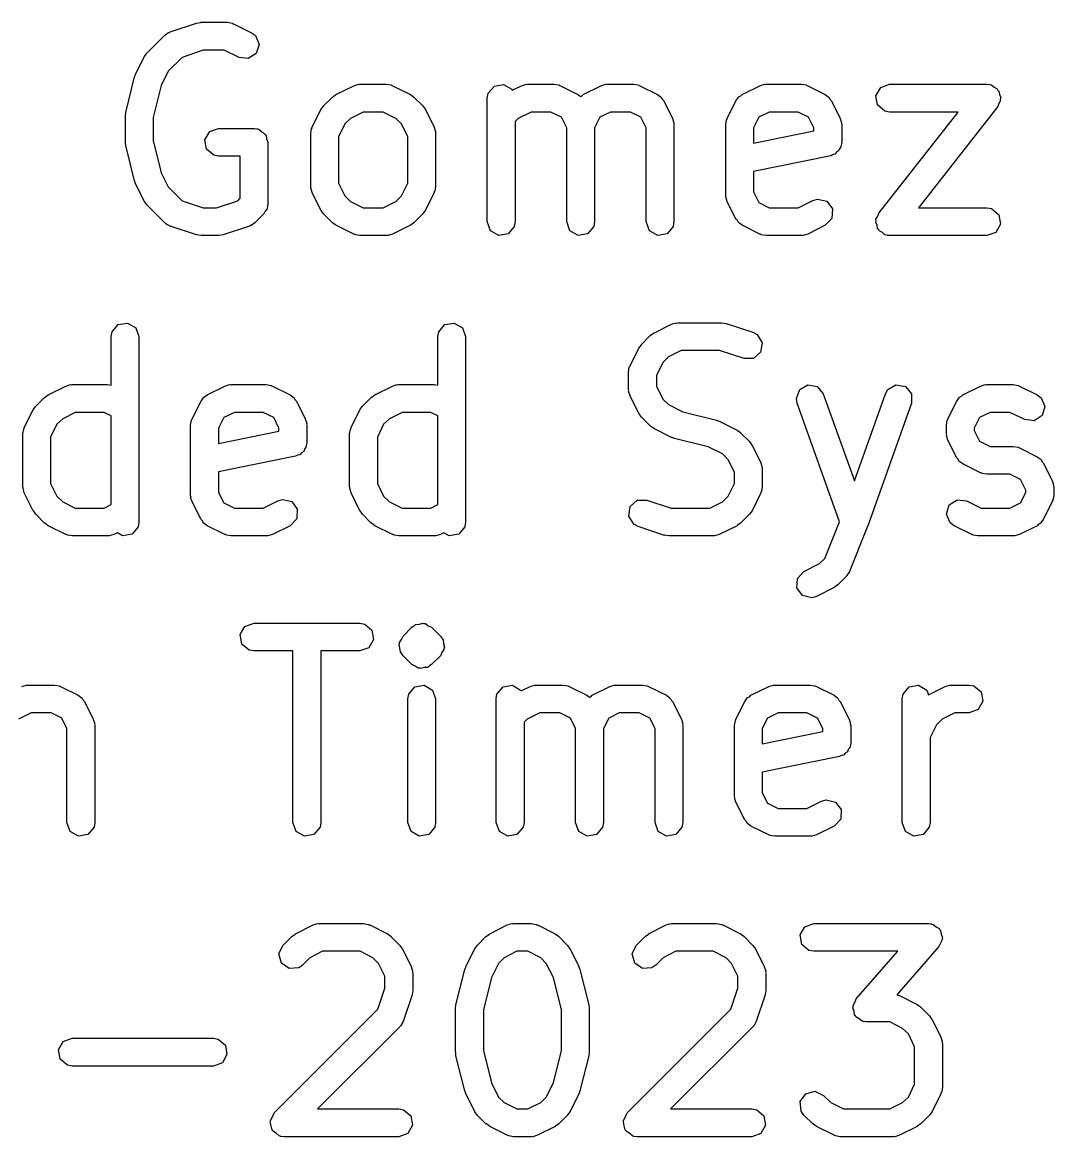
# Model space of a CAD drawing. Extents: x 96.6 to 192.3, y -145.4 to -48.3.
# Drawn here: x 180.62 to 186.18, y -145.36 to -139.35 of the extents above; entities that cross this region are included whole.
import ezdxf

# ---------------------------------------------------------------- set-up
doc = ezdxf.new("R2010")
doc.units = 0
doc.layers.add('BLACK', color=7, linetype='CONTINUOUS')

msp = doc.modelspace()

# ---------------------------------------------------------------- linework, layer by layer
at = {"layer": 'BLACK', "linetype": 'CONTINUOUS'}
for p, q in [((181.414, -139.399), (181.557, -139.351)), ((181.557, -139.351), (181.579, -139.348)), ((181.579, -139.348), (181.581, -139.347)), ((181.581, -139.347), (181.724, -139.347)), ((181.724, -139.347), (181.749, -139.352)), ((181.749, -139.352), (181.753, -139.355)), ((181.753, -139.355), (181.757, -139.355)), ((181.757, -139.355), (181.853, -139.403)), ((181.29, -139.512), (181.385, -139.417)), ((181.385, -139.417), (181.406, -139.402)), ((181.406, -139.402), (181.411, -139.402)), ((181.411, -139.402), (181.414, -139.399)), ((181.853, -139.403), (181.874, -139.418)), ((181.874, -139.418), (181.894, -139.466)), ((181.894, -139.466), (181.879, -139.515)), ((181.228, -139.627), (181.276, -139.532)), ((181.276, -139.532), (181.289, -139.514)), ((181.289, -139.514), (181.29, -139.512)), ((181.479, -139.536), (181.404, -139.61)), ((181.593, -139.497), (181.479, -139.536)), ((181.706, -139.497), (181.593, -139.497)), ((181.786, -139.537), (181.706, -139.497)), ((181.836, -139.543), (181.786, -139.537)), ((181.879, -139.515), (181.836, -139.543)), ((181.404, -139.61), (181.366, -139.687)), ((181.175, -139.833), (181.222, -139.642)), ((181.222, -139.642), (181.228, -139.63)), ((181.228, -139.63), (181.228, -139.627)), ((181.366, -139.687), (181.323, -139.86)), ((182.309, -139.736), (182.405, -139.689)), ((182.405, -139.689), (182.43, -139.681)), ((182.43, -139.681), (182.434, -139.682)), ((182.434, -139.682), (182.438, -139.681)), ((182.438, -139.681), (182.581, -139.681)), ((182.581, -139.681), (182.607, -139.685)), ((182.607, -139.685), (182.61, -139.688)), ((182.61, -139.688), (182.614, -139.689)), ((182.614, -139.689), (182.71, -139.736)), ((183.125, -139.756), (183.13, -139.73)), ((183.13, -139.73), (183.163, -139.691)), ((183.163, -139.691), (183.213, -139.682)), ((183.213, -139.682), (183.257, -139.708)), ((183.257, -139.708), (183.26, -139.713)), ((183.26, -139.713), (183.309, -139.689)), ((183.309, -139.689), (183.334, -139.681)), ((183.334, -139.681), (183.339, -139.682)), ((183.339, -139.682), (183.343, -139.681)), ((183.343, -139.681), (183.486, -139.681)), ((183.486, -139.681), (183.511, -139.685)), ((183.511, -139.685), (183.515, -139.688)), ((183.515, -139.688), (183.519, -139.689)), ((183.519, -139.689), (183.614, -139.736)), ((183.643, -139.736), (183.738, -139.689)), ((183.738, -139.689), (183.763, -139.681)), ((183.763, -139.681), (183.767, -139.682)), ((183.767, -139.682), (183.771, -139.681)), ((183.771, -139.681), (183.914, -139.681)), ((183.914, -139.681), (183.94, -139.685)), ((183.94, -139.685), (183.943, -139.688)), ((183.943, -139.688), (183.948, -139.689)), ((183.948, -139.689), (184.043, -139.736)), ((184.5, -139.736), (184.595, -139.689)), ((184.595, -139.689), (184.62, -139.681)), ((184.62, -139.681), (184.624, -139.682)), ((184.624, -139.682), (184.629, -139.681)), ((184.629, -139.681), (184.819, -139.681)), ((184.819, -139.681), (184.845, -139.685)), ((184.845, -139.685), (184.848, -139.688)), ((184.848, -139.688), (184.853, -139.689)), ((184.853, -139.689), (184.948, -139.736)), ((185.221, -139.743), (185.247, -139.698)), ((185.247, -139.698), (185.295, -139.681)), ((185.295, -139.681), (185.819, -139.681)), ((185.819, -139.681), (185.827, -139.682)), ((185.827, -139.682), (185.83, -139.681)), ((185.83, -139.681), (185.833, -139.683)), ((185.833, -139.683), (185.845, -139.685)), ((185.845, -139.685), (185.859, -139.697)), ((185.859, -139.697), (185.875, -139.706)), ((185.875, -139.706), (185.878, -139.713)), ((185.878, -139.713), (185.884, -139.718)), ((185.884, -139.718), (185.887, -139.736)), ((182.242, -139.798), (182.29, -139.75)), ((182.29, -139.75), (182.308, -139.737)), ((182.308, -139.737), (182.309, -139.736)), ((182.71, -139.736), (182.728, -139.75)), ((182.728, -139.75), (182.729, -139.75)), ((182.729, -139.75), (182.777, -139.798)), ((183.125, -140.422), (183.125, -139.756)), ((183.614, -139.736), (183.629, -139.747)), ((183.629, -139.747), (183.635, -139.744)), ((183.635, -139.744), (183.643, -139.736)), ((184.043, -139.736), (184.064, -139.752)), ((184.064, -139.752), (184.068, -139.762)), ((184.068, -139.762), (184.077, -139.77)), ((184.077, -139.77), (184.124, -139.865)), ((184.419, -139.865), (184.466, -139.77)), ((184.466, -139.77), (184.482, -139.749)), ((184.482, -139.749), (184.492, -139.744)), ((184.492, -139.744), (184.5, -139.736)), ((184.948, -139.736), (184.969, -139.752)), ((184.969, -139.752), (184.973, -139.762)), ((184.973, -139.762), (184.981, -139.77)), ((184.981, -139.77), (185.029, -139.865)), ((185.23, -139.793), (185.221, -139.743)), ((185.884, -139.785), (185.878, -139.802)), ((185.893, -139.769), (185.884, -139.785)), ((185.887, -139.736), (185.894, -139.753)), ((185.894, -139.753), (185.892, -139.761)), ((185.892, -139.761), (185.893, -139.769)), ((181.173, -139.851), (181.175, -139.836)), ((181.173, -139.994), (181.173, -139.851)), ((181.175, -139.836), (181.175, -139.833)), ((182.181, -139.913), (182.228, -139.817)), ((182.228, -139.817), (182.242, -139.799)), ((182.242, -139.799), (182.242, -139.798)), ((182.456, -139.831), (182.387, -139.865)), ((182.563, -139.831), (182.456, -139.831)), ((182.632, -139.865), (182.563, -139.831)), ((182.777, -139.798), (182.79, -139.816)), ((182.79, -139.816), (182.791, -139.817)), ((182.791, -139.817), (182.839, -139.913)), ((183.361, -139.831), (183.292, -139.865)), ((183.468, -139.831), (183.361, -139.831)), ((183.525, -139.859), (183.468, -139.831)), ((183.789, -139.831), (183.732, -139.859)), ((183.897, -139.831), (183.789, -139.831)), ((183.954, -139.859), (183.897, -139.831)), ((184.646, -139.831), (184.589, -139.859)), ((184.801, -139.831), (184.646, -139.831)), ((184.858, -139.859), (184.801, -139.831)), ((185.27, -139.826), (185.23, -139.793)), ((185.236, -140.376), (185.665, -139.831)), ((185.295, -139.831), (185.27, -139.826)), ((185.665, -139.831), (185.295, -139.831)), ((185.878, -139.802), (185.45, -140.347)), ((181.323, -139.86), (181.323, -139.985)), ((182.357, -139.895), (182.323, -139.964)), ((182.387, -139.865), (182.357, -139.895)), ((182.662, -139.895), (182.632, -139.865)), ((182.696, -139.964), (182.662, -139.895)), ((183.292, -139.865), (183.275, -139.882)), ((183.275, -139.882), (183.275, -140.422)), ((183.554, -139.916), (183.525, -139.859)), ((183.732, -139.859), (183.704, -139.916)), ((183.982, -139.916), (183.954, -139.859)), ((184.124, -139.865), (184.132, -139.89)), ((184.132, -139.89), (184.131, -139.894)), ((184.131, -139.894), (184.132, -139.899)), ((184.132, -139.899), (184.132, -140.422)), ((184.411, -139.899), (184.415, -139.873)), ((184.411, -140.28), (184.411, -139.899)), ((184.415, -139.873), (184.418, -139.869)), ((184.418, -139.869), (184.419, -139.865)), ((184.589, -139.859), (184.561, -139.916)), ((184.887, -139.916), (184.858, -139.859)), ((185.029, -139.865), (185.036, -139.89)), ((185.036, -139.89), (185.035, -139.894)), ((185.035, -139.894), (185.037, -139.899)), ((185.037, -139.899), (185.037, -139.994)), ((181.602, -139.981), (181.628, -139.936)), ((181.628, -139.936), (181.676, -139.919)), ((181.676, -139.919), (181.867, -139.919)), ((181.867, -139.919), (181.876, -139.921)), ((181.876, -139.921), (181.88, -139.92)), ((181.88, -139.92), (181.883, -139.922)), ((181.883, -139.922), (181.892, -139.923)), ((181.892, -139.923), (181.907, -139.936)), ((181.907, -139.936), (181.924, -139.946)), ((181.924, -139.946), (181.926, -139.952)), ((181.926, -139.952), (181.932, -139.956)), ((181.932, -139.956), (181.935, -139.975)), ((182.173, -139.946), (182.177, -139.921)), ((182.173, -140.232), (182.173, -139.946)), ((182.177, -139.921), (182.18, -139.917)), ((182.18, -139.917), (182.181, -139.913)), ((182.323, -139.964), (182.323, -140.214)), ((182.696, -140.214), (182.696, -139.964)), ((182.839, -139.913), (182.846, -139.938)), ((182.846, -139.938), (182.845, -139.942)), ((182.845, -139.942), (182.846, -139.946)), ((182.846, -139.946), (182.846, -140.232)), ((183.554, -140.422), (183.554, -139.916)), ((183.704, -139.916), (183.704, -140.422)), ((183.982, -140.422), (183.982, -139.916)), ((184.561, -139.916), (184.561, -139.998)), ((184.561, -139.998), (184.887, -139.932)), ((184.887, -139.932), (184.887, -139.916)), ((181.174, -139.997), (181.173, -139.994)), ((181.175, -140.012), (181.174, -139.997)), ((181.222, -140.202), (181.175, -140.012)), ((181.323, -139.985), (181.366, -140.158)), ((181.611, -140.031), (181.602, -139.981)), ((181.651, -140.064), (181.611, -140.031)), ((181.935, -139.975), (181.942, -139.994)), ((181.942, -139.994), (181.942, -140.327)), ((185.024, -140.029), (185.02, -140.041)), ((185.032, -140.019), (185.024, -140.029)), ((185.037, -139.994), (185.032, -140.019)), ((181.676, -140.069), (181.651, -140.064)), ((181.792, -140.069), (181.676, -140.069)), ((181.792, -140.296), (181.792, -140.069)), ((184.977, -140.067), (184.561, -140.151)), ((184.987, -140.061), (184.977, -140.067)), ((184.999, -140.059), (184.987, -140.061)), ((185.008, -140.048), (184.999, -140.059)), ((185.02, -140.041), (185.008, -140.048)), ((184.561, -140.151), (184.561, -140.262)), ((181.224, -140.205), (181.222, -140.202)), ((181.228, -140.218), (181.224, -140.205)), ((181.366, -140.158), (181.404, -140.235)), ((181.276, -140.313), (181.228, -140.218)), ((181.404, -140.235), (181.479, -140.309)), ((182.174, -140.236), (182.173, -140.232)), ((182.173, -140.24), (182.174, -140.236)), ((182.181, -140.265), (182.173, -140.24)), ((182.228, -140.361), (182.181, -140.265)), ((182.323, -140.214), (182.357, -140.283)), ((182.662, -140.283), (182.696, -140.214)), ((182.839, -140.265), (182.791, -140.361)), ((182.842, -140.258), (182.839, -140.261)), ((182.839, -140.261), (182.839, -140.265)), ((182.846, -140.232), (182.842, -140.258)), ((184.561, -140.262), (184.589, -140.319)), ((181.277, -140.314), (181.276, -140.313)), ((181.29, -140.333), (181.277, -140.314)), ((181.385, -140.428), (181.29, -140.333)), ((181.479, -140.309), (181.593, -140.347)), ((181.664, -140.347), (181.779, -140.309)), ((181.779, -140.309), (181.792, -140.296)), ((181.942, -140.327), (181.941, -140.332)), ((181.941, -140.332), (181.941, -140.334)), ((182.357, -140.283), (182.387, -140.313)), ((182.387, -140.313), (182.456, -140.347)), ((182.563, -140.347), (182.632, -140.313)), ((182.632, -140.313), (182.662, -140.283)), ((184.412, -140.284), (184.411, -140.28)), ((184.411, -140.288), (184.412, -140.284)), ((184.419, -140.313), (184.411, -140.288)), ((184.466, -140.408), (184.419, -140.313)), ((184.589, -140.319), (184.646, -140.347)), ((184.801, -140.347), (184.881, -140.308)), ((184.881, -140.308), (184.906, -140.3)), ((184.906, -140.3), (184.956, -140.312)), ((184.956, -140.312), (184.986, -140.353)), ((181.593, -140.347), (181.664, -140.347)), ((181.92, -140.38), (181.872, -140.428)), ((181.927, -140.365), (181.92, -140.38)), ((181.937, -140.353), (181.927, -140.365)), ((181.94, -140.337), (181.937, -140.353)), ((181.941, -140.334), (181.94, -140.337)), ((182.229, -140.362), (182.228, -140.361)), ((182.242, -140.38), (182.229, -140.362)), ((182.29, -140.428), (182.242, -140.38)), ((182.456, -140.347), (182.563, -140.347)), ((182.777, -140.38), (182.729, -140.428)), ((182.778, -140.379), (182.777, -140.38)), ((182.791, -140.361), (182.778, -140.379)), ((184.646, -140.347), (184.801, -140.347)), ((184.986, -140.353), (184.983, -140.405)), ((185.221, -140.409), (185.231, -140.393)), ((185.231, -140.393), (185.236, -140.376)), ((185.45, -140.347), (185.819, -140.347)), ((185.819, -140.347), (185.845, -140.352)), ((185.845, -140.352), (185.884, -140.385)), ((185.884, -140.385), (185.893, -140.435)), ((181.389, -140.43), (181.385, -140.428)), ((181.391, -140.434), (181.389, -140.43)), ((181.414, -140.446), (181.391, -140.434)), ((181.557, -140.494), (181.414, -140.446)), ((181.843, -140.446), (181.7, -140.494)), ((181.846, -140.443), (181.843, -140.446)), ((181.851, -140.443), (181.846, -140.443)), ((181.872, -140.428), (181.851, -140.443)), ((182.291, -140.428), (182.29, -140.428)), ((182.309, -140.442), (182.291, -140.428)), ((182.405, -140.489), (182.309, -140.442)), ((182.71, -140.442), (182.614, -140.489)), ((182.711, -140.441), (182.71, -140.442)), ((182.729, -140.428), (182.711, -140.441)), ((183.143, -140.471), (183.125, -140.422)), ((183.27, -140.448), (183.238, -140.487)), ((183.275, -140.422), (183.27, -140.448)), ((183.571, -140.471), (183.554, -140.422)), ((183.699, -140.448), (183.666, -140.487)), ((183.704, -140.422), (183.699, -140.448)), ((184, -140.471), (183.982, -140.422)), ((184.128, -140.448), (184.095, -140.487)), ((184.132, -140.422), (184.128, -140.448)), ((184.474, -140.416), (184.466, -140.408)), ((184.479, -140.426), (184.474, -140.416)), ((184.5, -140.442), (184.479, -140.426)), ((184.595, -140.489), (184.5, -140.442)), ((184.948, -140.442), (184.853, -140.489)), ((184.983, -140.405), (184.948, -140.442)), ((185.22, -140.425), (185.223, -140.417)), ((185.227, -140.442), (185.22, -140.425)), ((185.223, -140.417), (185.221, -140.409)), ((185.23, -140.46), (185.227, -140.442)), ((185.893, -140.435), (185.867, -140.48)), ((181.559, -140.493), (181.557, -140.494)), ((181.581, -140.497), (181.559, -140.493)), ((181.676, -140.497), (181.581, -140.497)), ((181.678, -140.497), (181.676, -140.497)), ((181.7, -140.494), (181.678, -140.497)), ((182.409, -140.49), (182.405, -140.489)), ((182.412, -140.493), (182.409, -140.49)), ((182.438, -140.497), (182.412, -140.493)), ((182.581, -140.497), (182.438, -140.497)), ((182.585, -140.496), (182.581, -140.497)), ((182.59, -140.497), (182.585, -140.496)), ((182.614, -140.489), (182.59, -140.497)), ((183.187, -140.496), (183.143, -140.471)), ((183.238, -140.487), (183.187, -140.496)), ((183.616, -140.496), (183.571, -140.471)), ((183.666, -140.487), (183.616, -140.496)), ((184.044, -140.496), (184, -140.471)), ((184.095, -140.487), (184.044, -140.496)), ((184.599, -140.49), (184.595, -140.489)), ((184.603, -140.493), (184.599, -140.49)), ((184.629, -140.497), (184.603, -140.493)), ((184.819, -140.497), (184.629, -140.497)), ((184.823, -140.496), (184.819, -140.497)), ((184.828, -140.497), (184.823, -140.496)), ((184.853, -140.489), (184.828, -140.497)), ((185.236, -140.465), (185.23, -140.46)), ((185.239, -140.472), (185.236, -140.465)), ((185.256, -140.481), (185.239, -140.472)), ((185.27, -140.493), (185.256, -140.481)), ((185.281, -140.495), (185.27, -140.493)), ((185.285, -140.497), (185.281, -140.495)), ((185.287, -140.496), (185.285, -140.497)), ((185.295, -140.497), (185.287, -140.496)), ((185.819, -140.497), (185.295, -140.497)), ((185.867, -140.48), (185.819, -140.497)), ((181.101, -141.017), (181.134, -140.977)), ((181.134, -140.977), (181.184, -140.969)), ((181.184, -140.969), (181.229, -140.994)), ((181.229, -140.994), (181.246, -141.042)), ((182.863, -141.017), (182.896, -140.977)), ((182.896, -140.977), (182.946, -140.969)), ((182.946, -140.969), (182.991, -140.994)), ((182.991, -140.994), (183.008, -141.042)), ((184.024, -141.023), (184.119, -140.975)), ((184.119, -140.975), (184.144, -140.968)), ((184.144, -140.968), (184.148, -140.969)), ((184.148, -140.969), (184.152, -140.967)), ((184.152, -140.967), (184.39, -140.967)), ((184.39, -140.967), (184.413, -140.971)), ((184.413, -140.971), (184.414, -140.971)), ((184.414, -140.971), (184.557, -141.019)), ((181.096, -141.042), (181.101, -141.017)), ((181.096, -141.304), (181.096, -141.042)), ((181.246, -141.042), (181.246, -142.042)), ((182.858, -141.042), (182.863, -141.017)), ((182.858, -141.304), (182.858, -141.042)), ((183.008, -141.042), (183.008, -142.042)), ((183.956, -141.085), (184.004, -141.037)), ((184.004, -141.037), (184.022, -141.024)), ((184.022, -141.024), (184.024, -141.023)), ((184.557, -141.019), (184.58, -141.031)), ((184.58, -141.031), (184.607, -141.075)), ((183.895, -141.199), (183.942, -141.104)), ((183.942, -141.104), (183.956, -141.086)), ((183.956, -141.086), (183.956, -141.085)), ((184.607, -141.075), (184.599, -141.126)), ((184.102, -141.152), (184.071, -141.182)), ((184.17, -141.117), (184.102, -141.152)), ((184.378, -141.117), (184.17, -141.117)), ((184.51, -141.161), (184.378, -141.117)), ((184.561, -141.16), (184.51, -141.161)), ((184.599, -141.126), (184.561, -141.16)), ((183.887, -141.233), (183.891, -141.207)), ((183.887, -141.328), (183.887, -141.233)), ((183.891, -141.207), (183.894, -141.204)), ((183.894, -141.204), (183.895, -141.199)), ((184.071, -141.182), (184.037, -141.251)), ((184.037, -141.251), (184.037, -141.31)), ((180.757, -141.356), (180.852, -141.309)), ((180.852, -141.309), (180.877, -141.301)), ((180.877, -141.301), (180.881, -141.302)), ((180.881, -141.302), (180.886, -141.301)), ((180.886, -141.301), (181.076, -141.301)), ((181.076, -141.301), (181.096, -141.304)), ((181.614, -141.356), (181.709, -141.309)), ((181.709, -141.309), (181.734, -141.301)), ((181.734, -141.301), (181.739, -141.302)), ((181.739, -141.302), (181.743, -141.301)), ((181.743, -141.301), (181.933, -141.301)), ((181.933, -141.301), (181.959, -141.305)), ((181.959, -141.305), (181.962, -141.308)), ((181.962, -141.308), (181.967, -141.309)), ((181.967, -141.309), (182.062, -141.356)), ((182.519, -141.356), (182.614, -141.309)), ((182.614, -141.309), (182.639, -141.301)), ((182.639, -141.301), (182.643, -141.302)), ((182.643, -141.302), (182.648, -141.301)), ((182.648, -141.301), (182.838, -141.301)), ((182.838, -141.301), (182.858, -141.304)), ((183.888, -141.332), (183.887, -141.328)), ((183.887, -141.337), (183.888, -141.332)), ((183.895, -141.362), (183.887, -141.337)), ((184.037, -141.31), (184.071, -141.379)), ((184.792, -141.375), (184.81, -141.327)), ((184.81, -141.327), (184.854, -141.302)), ((184.854, -141.302), (184.905, -141.311)), ((184.905, -141.311), (184.937, -141.35)), ((184.937, -141.35), (185.105, -141.819)), ((185.105, -141.819), (185.272, -141.35)), ((185.272, -141.35), (185.285, -141.328)), ((185.285, -141.328), (185.329, -141.302)), ((185.329, -141.302), (185.38, -141.311)), ((185.38, -141.311), (185.413, -141.35)), ((185.413, -141.35), (185.413, -141.401)), ((185.69, -141.356), (185.786, -141.309)), ((185.786, -141.309), (185.81, -141.301)), ((185.81, -141.301), (185.815, -141.302)), ((185.815, -141.302), (185.819, -141.301)), ((185.819, -141.301), (185.962, -141.301)), ((185.962, -141.301), (185.988, -141.305)), ((185.988, -141.305), (185.991, -141.308)), ((185.991, -141.308), (185.995, -141.309)), ((185.995, -141.309), (186.091, -141.356)), ((180.69, -141.418), (180.737, -141.37)), ((180.737, -141.37), (180.756, -141.357)), ((180.756, -141.357), (180.757, -141.356)), ((181.533, -141.485), (181.581, -141.39)), ((181.581, -141.39), (181.596, -141.369)), ((181.596, -141.369), (181.606, -141.364)), ((181.606, -141.364), (181.614, -141.356)), ((182.062, -141.356), (182.083, -141.372)), ((182.083, -141.372), (182.087, -141.382)), ((182.087, -141.382), (182.096, -141.39)), ((182.096, -141.39), (182.143, -141.485)), ((182.452, -141.418), (182.499, -141.37)), ((182.499, -141.37), (182.518, -141.357)), ((182.518, -141.357), (182.519, -141.356)), ((183.942, -141.457), (183.895, -141.362)), ((184.071, -141.379), (184.102, -141.409)), ((184.102, -141.409), (184.179, -141.448)), ((184.796, -141.401), (184.792, -141.375)), ((185.025, -142.041), (184.796, -141.401)), ((185.413, -141.401), (185.175, -142.068)), ((185.609, -141.485), (185.657, -141.39)), ((185.657, -141.39), (185.672, -141.369)), ((185.672, -141.369), (185.683, -141.364)), ((185.683, -141.364), (185.69, -141.356)), ((186.091, -141.356), (186.112, -141.372)), ((186.112, -141.372), (186.132, -141.419)), ((180.628, -141.533), (180.676, -141.437)), ((180.676, -141.437), (180.689, -141.419)), ((180.689, -141.419), (180.69, -141.418)), ((180.903, -141.451), (180.835, -141.485)), ((181.058, -141.451), (180.903, -141.451)), ((181.096, -141.47), (181.058, -141.451)), ((181.096, -141.948), (181.096, -141.47)), ((181.761, -141.451), (181.704, -141.479)), ((181.916, -141.451), (181.761, -141.451)), ((181.973, -141.479), (181.916, -141.451)), ((182.39, -141.533), (182.438, -141.437)), ((182.438, -141.437), (182.451, -141.419)), ((182.451, -141.419), (182.452, -141.418)), ((182.665, -141.451), (182.597, -141.485)), ((182.82, -141.451), (182.665, -141.451)), ((182.858, -141.47), (182.82, -141.451)), ((182.858, -141.948), (182.858, -141.47)), ((183.944, -141.458), (183.942, -141.457)), ((183.956, -141.476), (183.944, -141.458)), ((184.179, -141.448), (184.361, -141.493)), ((185.837, -141.451), (185.78, -141.479)), ((185.944, -141.451), (185.837, -141.451)), ((186.024, -141.49), (185.944, -141.451)), ((186.117, -141.468), (186.075, -141.496)), ((186.132, -141.419), (186.117, -141.468)), ((180.628, -141.537), (180.628, -141.533)), ((180.804, -141.515), (180.77, -141.584)), ((180.835, -141.485), (180.804, -141.515)), ((181.525, -141.519), (181.53, -141.493)), ((181.525, -141.9), (181.525, -141.519)), ((181.53, -141.493), (181.532, -141.489)), ((181.532, -141.489), (181.533, -141.485)), ((181.704, -141.479), (181.675, -141.536)), ((182.001, -141.536), (181.973, -141.479)), ((182.143, -141.485), (182.151, -141.51)), ((182.151, -141.51), (182.15, -141.514)), ((182.15, -141.514), (182.151, -141.519)), ((182.151, -141.519), (182.151, -141.614)), ((182.39, -141.537), (182.39, -141.533)), ((182.566, -141.515), (182.532, -141.584)), ((182.597, -141.485), (182.566, -141.515)), ((184.004, -141.524), (183.956, -141.476)), ((184.006, -141.525), (184.004, -141.524)), ((184.024, -141.538), (184.006, -141.525)), ((184.361, -141.493), (184.373, -141.499)), ((184.373, -141.499), (184.376, -141.499)), ((184.376, -141.499), (184.472, -141.547)), ((185.601, -141.519), (185.606, -141.493)), ((185.601, -141.566), (185.601, -141.519)), ((185.606, -141.493), (185.609, -141.489)), ((185.609, -141.489), (185.609, -141.485)), ((185.78, -141.479), (185.751, -141.536)), ((186.075, -141.496), (186.024, -141.49)), ((180.62, -141.566), (180.625, -141.541)), ((180.62, -141.852), (180.62, -141.566)), ((180.625, -141.541), (180.628, -141.537)), ((180.77, -141.584), (180.77, -141.834)), ((181.675, -141.536), (181.675, -141.618)), ((181.675, -141.618), (182.001, -141.552)), ((182.001, -141.552), (182.001, -141.536)), ((182.382, -141.566), (182.387, -141.541)), ((182.382, -141.852), (182.382, -141.566)), ((182.387, -141.541), (182.39, -141.537)), ((182.532, -141.584), (182.532, -141.834)), ((184.119, -141.586), (184.024, -141.538)), ((184.122, -141.586), (184.119, -141.586)), ((184.134, -141.591), (184.122, -141.586)), ((184.317, -141.637), (184.134, -141.591)), ((184.472, -141.547), (184.49, -141.56)), ((184.49, -141.56), (184.491, -141.561)), ((184.491, -141.561), (184.539, -141.608)), ((185.603, -141.57), (185.601, -141.566)), ((185.602, -141.575), (185.603, -141.57)), ((185.609, -141.6), (185.602, -141.575)), ((185.751, -141.536), (185.751, -141.548)), ((185.751, -141.548), (185.78, -141.606)), ((182.139, -141.649), (182.135, -141.661)), ((182.147, -141.639), (182.139, -141.649)), ((182.151, -141.614), (182.147, -141.639)), ((184.394, -141.675), (184.317, -141.637)), ((184.539, -141.608), (184.552, -141.627)), ((184.552, -141.627), (184.553, -141.628)), ((184.553, -141.628), (184.6, -141.723)), ((185.657, -141.695), (185.609, -141.6)), ((185.78, -141.606), (185.837, -141.634)), ((185.837, -141.634), (185.962, -141.634)), ((185.962, -141.634), (185.988, -141.639)), ((185.988, -141.639), (185.991, -141.641)), ((185.991, -141.641), (185.995, -141.642)), ((185.995, -141.642), (186.091, -141.69)), ((182.091, -141.687), (181.675, -141.771)), ((182.101, -141.681), (182.091, -141.687)), ((182.114, -141.679), (182.101, -141.681)), ((182.123, -141.668), (182.114, -141.679)), ((182.135, -141.661), (182.123, -141.668)), ((184.424, -141.706), (184.394, -141.675)), ((184.458, -141.774), (184.424, -141.706)), ((185.665, -141.703), (185.657, -141.695)), ((185.669, -141.713), (185.665, -141.703)), ((185.69, -141.729), (185.669, -141.713)), ((186.091, -141.69), (186.112, -141.705)), ((186.112, -141.705), (186.116, -141.715)), ((186.116, -141.715), (186.124, -141.723)), ((181.675, -141.771), (181.675, -141.882)), ((184.458, -141.834), (184.458, -141.774)), ((184.6, -141.723), (184.608, -141.748)), ((184.608, -141.748), (184.607, -141.752)), ((184.607, -141.752), (184.608, -141.757)), ((184.608, -141.757), (184.608, -141.852)), ((185.786, -141.776), (185.69, -141.729)), ((186.124, -141.723), (186.172, -141.818)), ((180.77, -141.834), (180.804, -141.903)), ((182.532, -141.834), (182.566, -141.903)), ((184.424, -141.903), (184.458, -141.834)), ((185.79, -141.777), (185.786, -141.776)), ((185.793, -141.78), (185.79, -141.777)), ((185.819, -141.784), (185.793, -141.78)), ((185.944, -141.784), (185.819, -141.784)), ((186.001, -141.813), (185.944, -141.784)), ((186.03, -141.87), (186.001, -141.813)), ((186.172, -141.818), (186.179, -141.843)), ((180.622, -141.856), (180.62, -141.852)), ((180.621, -141.86), (180.622, -141.856)), ((180.628, -141.885), (180.621, -141.86)), ((180.676, -141.981), (180.628, -141.885)), ((181.675, -141.882), (181.704, -141.939)), ((182.384, -141.856), (182.382, -141.852)), ((182.383, -141.86), (182.384, -141.856)), ((182.39, -141.885), (182.383, -141.86)), ((182.438, -141.981), (182.39, -141.885)), ((184.6, -141.885), (184.553, -141.981)), ((184.601, -141.881), (184.6, -141.885)), ((184.604, -141.878), (184.601, -141.881)), ((184.608, -141.852), (184.604, -141.878)), ((186.001, -141.939), (186.03, -141.882)), ((186.03, -141.882), (186.03, -141.87)), ((186.179, -141.843), (186.178, -141.848)), ((186.178, -141.848), (186.18, -141.852)), ((186.18, -141.852), (186.18, -141.9)), ((180.804, -141.903), (180.835, -141.933)), ((180.835, -141.933), (180.903, -141.967)), ((181.058, -141.967), (181.096, -141.948)), ((181.527, -141.904), (181.525, -141.9)), ((181.525, -141.908), (181.527, -141.904)), ((181.533, -141.933), (181.525, -141.908)), ((181.581, -142.028), (181.533, -141.933)), ((181.704, -141.939), (181.761, -141.967)), ((181.916, -141.967), (181.995, -141.928)), ((181.995, -141.928), (182.02, -141.92)), ((182.02, -141.92), (182.07, -141.932)), ((182.07, -141.932), (182.1, -141.973)), ((182.566, -141.903), (182.597, -141.933)), ((182.597, -141.933), (182.665, -141.967)), ((182.82, -141.967), (182.858, -141.948)), ((183.896, -141.959), (183.934, -141.925)), ((183.934, -141.925), (183.986, -141.924)), ((183.986, -141.924), (184.117, -141.967)), ((184.325, -141.967), (184.394, -141.933)), ((184.394, -141.933), (184.424, -141.903)), ((185.601, -141.999), (185.616, -141.95)), ((185.616, -141.95), (185.659, -141.922)), ((185.659, -141.922), (185.71, -141.928)), ((185.71, -141.928), (185.789, -141.967)), ((185.944, -141.967), (186.001, -141.939)), ((186.172, -141.933), (186.124, -142.028)), ((186.175, -141.925), (186.172, -141.929)), ((186.172, -141.929), (186.172, -141.933)), ((186.18, -141.9), (186.175, -141.925)), ((180.677, -141.982), (180.676, -141.981)), ((180.69, -142), (180.677, -141.982)), ((180.737, -142.048), (180.69, -142)), ((180.903, -141.967), (181.058, -141.967)), ((181.761, -141.967), (181.916, -141.967)), ((182.1, -141.973), (182.097, -142.025)), ((182.439, -141.982), (182.438, -141.981)), ((182.452, -142), (182.439, -141.982)), ((182.499, -142.048), (182.452, -142)), ((182.665, -141.967), (182.82, -141.967)), ((183.888, -142.01), (183.896, -141.959)), ((183.915, -142.054), (183.888, -142.01)), ((184.117, -141.967), (184.325, -141.967)), ((184.539, -142), (184.491, -142.048)), ((184.553, -141.981), (184.539, -141.999)), ((184.539, -141.999), (184.539, -142)), ((185.622, -142.046), (185.601, -141.999)), ((185.789, -141.967), (185.944, -141.967)), ((180.739, -142.048), (180.737, -142.048)), ((180.757, -142.062), (180.739, -142.048)), ((180.852, -142.109), (180.757, -142.062)), ((181.242, -142.068), (181.209, -142.107)), ((181.246, -142.042), (181.242, -142.068)), ((181.589, -142.036), (181.581, -142.028)), ((181.593, -142.046), (181.589, -142.036)), ((181.614, -142.062), (181.593, -142.046)), ((181.709, -142.109), (181.614, -142.062)), ((182.062, -142.062), (181.967, -142.109)), ((182.097, -142.025), (182.062, -142.062)), ((182.501, -142.048), (182.499, -142.048)), ((182.519, -142.062), (182.501, -142.048)), ((182.614, -142.109), (182.519, -142.062)), ((183.004, -142.068), (182.971, -142.107)), ((183.008, -142.042), (183.004, -142.068)), ((183.938, -142.066), (183.915, -142.054)), ((184.081, -142.114), (183.938, -142.066)), ((184.472, -142.062), (184.376, -142.109)), ((184.473, -142.061), (184.472, -142.062)), ((184.491, -142.048), (184.473, -142.061)), ((184.946, -142.238), (185.025, -142.041)), ((185.174, -142.07), (185.079, -142.308)), ((185.175, -142.068), (185.174, -142.069)), ((185.174, -142.069), (185.174, -142.07)), ((185.643, -142.062), (185.622, -142.046)), ((185.738, -142.109), (185.643, -142.062)), ((186.091, -142.062), (185.995, -142.109)), ((186.098, -142.054), (186.091, -142.062)), ((186.109, -142.049), (186.098, -142.054)), ((186.124, -142.028), (186.109, -142.049)), ((180.857, -142.11), (180.852, -142.109)), ((180.86, -142.113), (180.857, -142.11)), ((180.886, -142.117), (180.86, -142.113)), ((181.076, -142.117), (180.886, -142.117)), ((181.08, -142.116), (181.076, -142.117)), ((181.085, -142.117), (181.08, -142.116)), ((181.11, -142.109), (181.085, -142.117)), ((181.13, -142.1), (181.11, -142.109)), ((181.158, -142.116), (181.13, -142.1)), ((181.209, -142.107), (181.158, -142.116)), ((181.714, -142.11), (181.709, -142.109)), ((181.717, -142.113), (181.714, -142.11)), ((181.743, -142.117), (181.717, -142.113)), ((181.933, -142.117), (181.743, -142.117)), ((181.938, -142.116), (181.933, -142.117)), ((181.942, -142.117), (181.938, -142.116)), ((181.967, -142.109), (181.942, -142.117)), ((182.619, -142.11), (182.614, -142.109)), ((182.622, -142.113), (182.619, -142.11)), ((182.648, -142.117), (182.622, -142.113)), ((182.838, -142.117), (182.648, -142.117)), ((182.842, -142.116), (182.838, -142.117)), ((182.847, -142.117), (182.842, -142.116)), ((182.872, -142.109), (182.847, -142.117)), ((182.891, -142.1), (182.872, -142.109)), ((182.92, -142.116), (182.891, -142.1)), ((182.971, -142.107), (182.92, -142.116)), ((184.083, -142.113), (184.081, -142.114)), ((184.105, -142.117), (184.083, -142.113)), ((184.343, -142.117), (184.105, -142.117)), ((184.347, -142.116), (184.343, -142.117)), ((184.351, -142.117), (184.347, -142.116)), ((184.376, -142.109), (184.351, -142.117)), ((185.742, -142.11), (185.738, -142.109)), ((185.746, -142.113), (185.742, -142.11)), ((185.771, -142.117), (185.746, -142.113)), ((185.962, -142.117), (185.771, -142.117)), ((185.966, -142.116), (185.962, -142.117)), ((185.97, -142.117), (185.966, -142.116)), ((185.995, -142.109), (185.97, -142.117)), ((184.917, -142.266), (184.946, -142.238)), ((184.798, -142.346), (184.833, -142.309)), ((184.833, -142.309), (184.917, -142.266)), ((185.079, -142.308), (185.065, -142.33)), ((184.795, -142.397), (184.798, -142.346)), ((185.063, -142.334), (185.015, -142.381)), ((185.065, -142.33), (185.063, -142.332)), ((185.063, -142.332), (185.063, -142.334)), ((184.825, -142.438), (184.795, -142.397)), ((184.995, -142.395), (184.9, -142.443)), ((184.997, -142.394), (184.995, -142.395)), ((185.015, -142.381), (184.997, -142.394)), ((184.875, -142.45), (184.825, -142.438)), ((184.9, -142.443), (184.875, -142.45)), ((181.793, -142.649), (181.818, -142.605)), ((181.818, -142.605), (181.867, -142.587)), ((181.867, -142.587), (182.438, -142.587)), ((182.438, -142.587), (182.464, -142.592)), ((182.464, -142.592), (182.503, -142.625)), ((182.671, -142.657), (182.718, -142.609)), ((182.718, -142.609), (182.726, -142.604)), ((182.726, -142.604), (182.728, -142.601)), ((182.728, -142.601), (182.732, -142.6)), ((182.732, -142.6), (182.734, -142.597)), ((182.732, -142.6), (182.732, -142.6)), ((182.734, -142.597), (182.736, -142.597)), ((182.736, -142.597), (182.74, -142.594)), ((182.74, -142.594), (182.759, -142.593)), ((182.759, -142.593), (182.778, -142.588)), ((182.778, -142.588), (182.781, -142.589)), ((182.781, -142.589), (182.784, -142.589)), ((182.784, -142.589), (182.787, -142.59)), ((182.787, -142.59), (182.791, -142.59)), ((182.791, -142.59), (182.807, -142.601)), ((182.807, -142.601), (182.824, -142.609)), ((182.824, -142.609), (182.872, -142.657)), ((181.802, -142.7), (181.793, -142.649)), ((182.512, -142.675), (182.486, -142.72)), ((182.503, -142.625), (182.512, -142.675)), ((182.651, -142.691), (182.663, -142.675)), ((182.663, -142.675), (182.671, -142.657)), ((182.872, -142.657), (182.878, -142.665)), ((182.878, -142.665), (182.88, -142.667)), ((182.88, -142.667), (182.881, -142.67)), ((182.881, -142.67), (182.887, -142.678)), ((181.841, -142.733), (181.802, -142.7)), ((181.867, -142.737), (181.841, -142.733)), ((182.077, -142.737), (181.867, -142.737)), ((182.077, -143.662), (182.077, -142.737)), ((182.438, -142.737), (182.227, -142.737)), ((182.227, -142.737), (182.227, -143.662)), ((182.486, -142.72), (182.438, -142.737)), ((182.649, -142.703), (182.652, -142.697)), ((182.654, -142.722), (182.649, -142.703)), ((182.652, -142.697), (182.651, -142.691)), ((182.656, -142.742), (182.654, -142.722)), ((182.891, -142.729), (182.88, -142.745)), ((182.887, -142.678), (182.889, -142.698)), ((182.889, -142.698), (182.894, -142.717)), ((182.894, -142.717), (182.891, -142.723)), ((182.891, -142.723), (182.891, -142.729)), ((182.662, -142.75), (182.656, -142.742)), ((182.662, -142.753), (182.662, -142.75)), ((182.665, -142.755), (182.662, -142.753)), ((182.671, -142.763), (182.665, -142.755)), ((182.718, -142.811), (182.671, -142.763)), ((182.872, -142.763), (182.824, -142.811)), ((182.88, -142.745), (182.872, -142.763)), ((182.736, -142.819), (182.718, -142.811)), ((182.752, -142.83), (182.736, -142.819)), ((182.755, -142.83), (182.752, -142.83)), ((182.758, -142.831), (182.755, -142.83)), ((182.762, -142.831), (182.758, -142.831)), ((182.765, -142.832), (182.762, -142.831)), ((182.784, -142.827), (182.765, -142.832)), ((182.803, -142.826), (182.784, -142.827)), ((182.807, -142.823), (182.803, -142.826)), ((182.809, -142.823), (182.807, -142.823)), ((182.811, -142.82), (182.809, -142.823)), ((182.814, -142.819), (182.811, -142.82)), ((182.811, -142.82), (182.811, -142.82)), ((182.816, -142.816), (182.814, -142.819)), ((182.824, -142.811), (182.816, -142.816)), ((180.614, -142.929), (180.639, -142.921)), ((180.639, -142.921), (180.643, -142.922)), ((180.643, -142.922), (180.648, -142.921)), ((180.648, -142.921), (180.79, -142.921)), ((180.79, -142.921), (180.816, -142.925)), ((180.816, -142.925), (180.82, -142.928)), ((180.82, -142.928), (180.824, -142.929)), ((180.824, -142.929), (180.919, -142.976)), ((180.919, -142.976), (180.94, -142.992)), ((182.696, -142.996), (182.701, -142.97)), ((182.701, -142.97), (182.734, -142.931)), ((182.734, -142.931), (182.784, -142.922)), ((182.784, -142.922), (182.829, -142.948)), ((182.829, -142.948), (182.846, -142.996)), ((183.173, -142.996), (183.177, -142.97)), ((183.177, -142.97), (183.21, -142.931)), ((183.21, -142.931), (183.261, -142.922)), ((183.261, -142.922), (183.305, -142.948)), ((183.305, -142.948), (183.307, -142.953)), ((183.307, -142.953), (183.357, -142.929)), ((183.357, -142.929), (183.382, -142.921)), ((183.382, -142.921), (183.386, -142.922)), ((183.386, -142.922), (183.39, -142.921)), ((183.39, -142.921), (183.533, -142.921)), ((183.533, -142.921), (183.559, -142.925)), ((183.559, -142.925), (183.562, -142.928)), ((183.562, -142.928), (183.567, -142.929)), ((183.567, -142.929), (183.662, -142.976)), ((183.662, -142.976), (183.677, -142.987)), ((183.683, -142.984), (183.69, -142.976)), ((183.69, -142.976), (183.786, -142.929)), ((183.786, -142.929), (183.81, -142.921)), ((183.81, -142.921), (183.815, -142.922)), ((183.815, -142.922), (183.819, -142.921)), ((183.819, -142.921), (183.962, -142.921)), ((183.962, -142.921), (183.988, -142.925)), ((183.988, -142.925), (183.991, -142.928)), ((183.991, -142.928), (183.995, -142.929)), ((183.995, -142.929), (184.091, -142.976)), ((184.091, -142.976), (184.112, -142.992)), ((184.54, -142.984), (184.547, -142.976)), ((184.547, -142.976), (184.643, -142.929)), ((184.643, -142.929), (184.668, -142.921)), ((184.668, -142.921), (184.672, -142.922)), ((184.672, -142.922), (184.676, -142.921)), ((184.676, -142.921), (184.867, -142.921)), ((184.867, -142.921), (184.892, -142.925)), ((184.892, -142.925), (184.896, -142.928)), ((184.896, -142.928), (184.9, -142.929)), ((184.9, -142.929), (184.995, -142.976)), ((184.995, -142.976), (185.016, -142.992)), ((185.363, -142.996), (185.368, -142.97)), ((185.368, -142.97), (185.401, -142.931)), ((185.401, -142.931), (185.451, -142.922)), ((185.451, -142.922), (185.496, -142.948)), ((185.496, -142.948), (185.505, -142.974)), ((185.505, -142.974), (185.595, -142.929)), ((185.595, -142.929), (185.62, -142.921)), ((185.62, -142.921), (185.624, -142.922)), ((185.624, -142.922), (185.629, -142.921)), ((185.629, -142.921), (185.724, -142.921)), ((185.724, -142.921), (185.749, -142.925)), ((185.749, -142.925), (185.789, -142.958)), ((185.789, -142.958), (185.798, -143.009)), ((180.94, -142.992), (180.945, -143.002)), ((180.945, -143.002), (180.953, -143.01)), ((180.953, -143.01), (181, -143.105)), ((182.696, -143.662), (182.696, -142.996)), ((182.846, -142.996), (182.846, -143.662)), ((183.173, -143.662), (183.173, -142.996)), ((183.677, -142.987), (183.683, -142.984)), ((184.112, -142.992), (184.116, -143.002)), ((184.116, -143.002), (184.124, -143.01)), ((184.124, -143.01), (184.172, -143.105)), ((184.466, -143.105), (184.514, -143.01)), ((184.514, -143.01), (184.529, -142.989)), ((184.529, -142.989), (184.54, -142.984)), ((185.016, -142.992), (185.021, -143.002)), ((185.021, -143.002), (185.029, -143.01)), ((185.029, -143.01), (185.077, -143.105)), ((185.363, -143.662), (185.363, -142.996)), ((185.798, -143.009), (185.772, -143.053)), ((180.665, -143.071), (180.597, -143.105)), ((180.773, -143.071), (180.665, -143.071)), ((180.83, -143.099), (180.773, -143.071)), ((183.408, -143.071), (183.34, -143.105)), ((183.516, -143.071), (183.408, -143.071)), ((183.573, -143.099), (183.516, -143.071)), ((183.837, -143.071), (183.78, -143.099)), ((183.944, -143.071), (183.837, -143.071)), ((184.001, -143.099), (183.944, -143.071)), ((184.694, -143.071), (184.637, -143.099)), ((184.849, -143.071), (184.694, -143.071)), ((184.906, -143.099), (184.849, -143.071)), ((185.646, -143.071), (185.578, -143.105)), ((185.724, -143.071), (185.646, -143.071)), ((185.772, -143.053), (185.724, -143.071)), ((180.858, -143.156), (180.83, -143.099)), ((180.858, -143.662), (180.858, -143.156)), ((181, -143.105), (181.008, -143.13)), ((181.008, -143.13), (181.007, -143.134)), ((181.007, -143.134), (181.008, -143.139)), ((181.008, -143.139), (181.008, -143.662)), ((183.34, -143.105), (183.323, -143.122)), ((183.323, -143.122), (183.323, -143.662)), ((183.601, -143.156), (183.573, -143.099)), ((183.601, -143.662), (183.601, -143.156)), ((183.78, -143.099), (183.751, -143.156)), ((183.751, -143.156), (183.751, -143.662)), ((184.03, -143.156), (184.001, -143.099)), ((184.03, -143.662), (184.03, -143.156)), ((184.172, -143.105), (184.179, -143.13)), ((184.179, -143.13), (184.178, -143.134)), ((184.178, -143.134), (184.18, -143.139)), ((184.18, -143.139), (184.18, -143.662)), ((184.458, -143.139), (184.463, -143.113)), ((184.458, -143.52), (184.458, -143.139)), ((184.463, -143.113), (184.466, -143.109)), ((184.466, -143.109), (184.466, -143.105)), ((184.637, -143.099), (184.608, -143.156)), ((184.608, -143.156), (184.608, -143.238)), ((184.935, -143.156), (184.906, -143.099)), ((184.935, -143.172), (184.935, -143.156)), ((185.077, -143.105), (185.084, -143.13)), ((185.084, -143.13), (185.083, -143.134)), ((185.083, -143.134), (185.085, -143.139)), ((185.085, -143.139), (185.085, -143.234)), ((185.547, -143.135), (185.513, -143.204)), ((185.578, -143.105), (185.547, -143.135)), ((184.608, -143.238), (184.935, -143.172)), ((185.513, -143.204), (185.513, -143.662)), ((185.072, -143.269), (185.068, -143.281)), ((185.08, -143.259), (185.072, -143.269)), ((185.085, -143.234), (185.08, -143.259)), ((185.024, -143.307), (184.608, -143.391)), ((185.035, -143.301), (185.024, -143.307)), ((185.047, -143.299), (185.035, -143.301)), ((185.056, -143.288), (185.047, -143.299)), ((185.068, -143.281), (185.056, -143.288)), ((184.608, -143.391), (184.608, -143.502)), ((184.608, -143.502), (184.637, -143.559)), ((184.46, -143.524), (184.458, -143.52)), ((184.459, -143.528), (184.46, -143.524)), ((184.466, -143.553), (184.459, -143.528)), ((184.514, -143.648), (184.466, -143.553)), ((184.637, -143.559), (184.694, -143.587)), ((184.849, -143.587), (184.928, -143.548)), ((184.928, -143.548), (184.953, -143.54)), ((184.953, -143.54), (185.003, -143.552)), ((185.003, -143.552), (185.034, -143.593)), ((184.694, -143.587), (184.849, -143.587)), ((185.034, -143.593), (185.031, -143.645)), ((180.876, -143.711), (180.858, -143.662)), ((181.004, -143.688), (180.971, -143.727)), ((181.008, -143.662), (181.004, -143.688)), ((182.095, -143.711), (182.077, -143.662)), ((182.223, -143.688), (182.19, -143.727)), ((182.227, -143.662), (182.223, -143.688)), ((182.714, -143.711), (182.696, -143.662)), ((182.842, -143.688), (182.809, -143.727)), ((182.846, -143.662), (182.842, -143.688)), ((183.19, -143.711), (183.173, -143.662)), ((183.318, -143.688), (183.285, -143.727)), ((183.323, -143.662), (183.318, -143.688)), ((183.619, -143.711), (183.601, -143.662)), ((183.747, -143.688), (183.714, -143.727)), ((183.751, -143.662), (183.747, -143.688)), ((184.047, -143.711), (184.03, -143.662)), ((184.175, -143.688), (184.142, -143.727)), ((184.18, -143.662), (184.175, -143.688)), ((184.522, -143.656), (184.514, -143.648)), ((184.526, -143.666), (184.522, -143.656)), ((184.547, -143.682), (184.526, -143.666)), ((184.643, -143.729), (184.547, -143.682)), ((184.995, -143.682), (184.9, -143.729)), ((185.031, -143.645), (184.995, -143.682)), ((185.381, -143.711), (185.363, -143.662)), ((185.509, -143.688), (185.476, -143.727)), ((185.513, -143.662), (185.509, -143.688)), ((180.92, -143.736), (180.876, -143.711)), ((180.971, -143.727), (180.92, -143.736)), ((182.139, -143.736), (182.095, -143.711)), ((182.19, -143.727), (182.139, -143.736)), ((182.758, -143.736), (182.714, -143.711)), ((182.809, -143.727), (182.758, -143.736)), ((183.235, -143.736), (183.19, -143.711)), ((183.285, -143.727), (183.235, -143.736)), ((183.663, -143.736), (183.619, -143.711)), ((183.714, -143.727), (183.663, -143.736)), ((184.092, -143.736), (184.047, -143.711)), ((184.142, -143.727), (184.092, -143.736)), ((184.647, -143.73), (184.643, -143.729)), ((184.651, -143.733), (184.647, -143.73)), ((184.676, -143.737), (184.651, -143.733)), ((184.867, -143.737), (184.676, -143.737)), ((184.871, -143.736), (184.867, -143.737)), ((184.875, -143.737), (184.871, -143.736)), ((184.9, -143.729), (184.875, -143.737)), ((185.425, -143.736), (185.381, -143.711)), ((185.476, -143.727), (185.425, -143.736)), ((182.09, -144.263), (182.186, -144.215)), ((182.186, -144.215), (182.21, -144.208)), ((182.21, -144.208), (182.215, -144.209)), ((182.215, -144.209), (182.219, -144.207)), ((182.219, -144.207), (182.457, -144.207)), ((182.457, -144.207), (182.483, -144.212)), ((182.483, -144.212), (182.486, -144.215)), ((182.486, -144.215), (182.491, -144.215)), ((182.491, -144.215), (182.586, -144.263)), ((183.138, -144.263), (183.233, -144.215)), ((183.233, -144.215), (183.258, -144.208)), ((183.258, -144.208), (183.262, -144.209)), ((183.262, -144.209), (183.267, -144.207)), ((183.267, -144.207), (183.362, -144.207)), ((183.362, -144.207), (183.388, -144.212)), ((183.388, -144.212), (183.391, -144.215)), ((183.391, -144.215), (183.395, -144.215)), ((183.395, -144.215), (183.491, -144.263)), ((183.995, -144.263), (184.09, -144.215)), ((184.09, -144.215), (184.115, -144.208)), ((184.115, -144.208), (184.12, -144.209)), ((184.12, -144.209), (184.124, -144.207)), ((184.124, -144.207), (184.362, -144.207)), ((184.362, -144.207), (184.388, -144.212)), ((184.388, -144.212), (184.391, -144.215)), ((184.391, -144.215), (184.395, -144.215)), ((184.395, -144.215), (184.491, -144.263)), ((184.812, -144.269), (184.838, -144.225)), ((184.838, -144.225), (184.886, -144.207)), ((184.886, -144.207), (185.505, -144.207)), ((185.505, -144.207), (185.516, -144.209)), ((185.516, -144.209), (185.519, -144.209)), ((185.519, -144.209), (185.522, -144.21)), ((185.522, -144.21), (185.53, -144.212)), ((185.53, -144.212), (185.546, -144.225)), ((185.546, -144.225), (185.563, -144.235)), ((185.563, -144.235), (185.565, -144.241)), ((182.023, -144.325), (182.071, -144.277)), ((182.071, -144.277), (182.089, -144.264)), ((182.089, -144.264), (182.09, -144.263)), ((182.586, -144.263), (182.604, -144.276)), ((182.604, -144.276), (182.605, -144.277)), ((182.605, -144.277), (182.653, -144.325)), ((183.071, -144.325), (183.118, -144.277)), ((183.118, -144.277), (183.137, -144.264)), ((183.137, -144.264), (183.138, -144.263)), ((183.491, -144.263), (183.509, -144.276)), ((183.509, -144.276), (183.51, -144.277)), ((183.51, -144.277), (183.558, -144.325)), ((183.928, -144.325), (183.976, -144.277)), ((183.976, -144.277), (183.994, -144.264)), ((183.994, -144.264), (183.995, -144.263)), ((184.491, -144.263), (184.509, -144.276)), ((184.509, -144.276), (184.51, -144.277)), ((184.51, -144.277), (184.558, -144.325)), ((184.821, -144.32), (184.812, -144.269)), ((185.565, -144.241), (185.57, -144.245)), ((185.579, -144.295), (185.569, -144.313)), ((185.57, -144.245), (185.573, -144.265)), ((185.573, -144.265), (185.58, -144.284)), ((185.58, -144.284), (185.578, -144.29)), ((185.578, -144.29), (185.579, -144.295)), ((182.001, -144.371), (182.023, -144.325)), ((182.237, -144.357), (182.168, -144.392)), ((182.439, -144.357), (182.237, -144.357)), ((182.508, -144.392), (182.439, -144.357)), ((182.653, -144.325), (182.666, -144.343)), ((182.666, -144.343), (182.667, -144.344)), ((182.667, -144.344), (182.715, -144.439)), ((183.009, -144.439), (183.057, -144.344)), ((183.057, -144.344), (183.07, -144.326)), ((183.07, -144.326), (183.071, -144.325)), ((183.284, -144.357), (183.216, -144.392)), ((183.344, -144.357), (183.284, -144.357)), ((183.413, -144.392), (183.344, -144.357)), ((183.558, -144.325), (183.571, -144.343)), ((183.571, -144.343), (183.572, -144.344)), ((183.572, -144.344), (183.619, -144.439)), ((183.906, -144.371), (183.928, -144.325)), ((184.142, -144.357), (184.073, -144.392)), ((184.344, -144.357), (184.142, -144.357)), ((184.413, -144.392), (184.344, -144.357)), ((184.558, -144.325), (184.571, -144.343)), ((184.571, -144.343), (184.572, -144.344)), ((184.572, -144.344), (184.619, -144.439)), ((184.86, -144.353), (184.821, -144.32)), ((184.886, -144.357), (184.86, -144.353)), ((185.339, -144.357), (184.886, -144.357)), ((185.115, -144.614), (185.339, -144.357)), ((185.561, -144.332), (185.334, -144.592)), ((185.569, -144.313), (185.561, -144.332)), ((182.015, -144.421), (182.001, -144.371)), ((182.168, -144.392), (182.129, -144.431)), ((182.538, -144.422), (182.508, -144.392)), ((183.216, -144.392), (183.185, -144.422)), ((183.443, -144.422), (183.413, -144.392)), ((183.92, -144.421), (183.906, -144.371)), ((184.073, -144.392), (184.034, -144.431)), ((184.443, -144.422), (184.413, -144.392)), ((182.057, -144.45), (182.015, -144.421)), ((182.108, -144.446), (182.057, -144.45)), ((182.129, -144.431), (182.108, -144.446)), ((182.573, -144.491), (182.538, -144.422)), ((182.715, -144.439), (182.722, -144.464)), ((182.722, -144.464), (182.721, -144.469)), ((182.721, -144.469), (182.723, -144.473)), ((182.723, -144.473), (182.723, -144.568)), ((182.956, -144.645), (183.003, -144.455)), ((183.003, -144.455), (183.009, -144.443)), ((183.009, -144.443), (183.009, -144.439)), ((183.185, -144.422), (183.147, -144.499)), ((183.482, -144.499), (183.443, -144.422)), ((183.619, -144.439), (183.623, -144.452)), ((183.623, -144.452), (183.625, -144.455)), ((183.625, -144.455), (183.673, -144.645)), ((183.962, -144.45), (183.92, -144.421)), ((184.013, -144.446), (183.962, -144.45)), ((184.034, -144.431), (184.013, -144.446)), ((184.477, -144.491), (184.443, -144.422)), ((184.619, -144.439), (184.627, -144.464)), ((184.627, -144.464), (184.626, -144.469)), ((184.626, -144.469), (184.627, -144.473)), ((184.627, -144.473), (184.627, -144.568)), ((182.573, -144.556), (182.573, -144.491)), ((183.147, -144.499), (183.104, -144.673)), ((183.525, -144.673), (183.482, -144.499)), ((184.477, -144.556), (184.477, -144.491)), ((182.534, -144.67), (182.573, -144.556)), ((182.719, -144.592), (182.671, -144.735)), ((182.723, -144.568), (182.719, -144.59)), ((182.719, -144.59), (182.719, -144.592)), ((184.439, -144.67), (184.477, -144.556)), ((184.624, -144.592), (184.576, -144.735)), ((184.627, -144.568), (184.623, -144.59)), ((184.623, -144.59), (184.624, -144.592)), ((185.334, -144.592), (185.34, -144.593)), ((185.34, -144.593), (185.343, -144.596)), ((185.343, -144.596), (185.348, -144.596)), ((185.348, -144.596), (185.443, -144.644)), ((182.954, -144.663), (182.956, -144.649)), ((182.956, -144.649), (182.956, -144.645)), ((183.673, -144.645), (183.674, -144.66)), ((183.674, -144.66), (183.675, -144.663)), ((185.096, -144.662), (185.099, -144.656)), ((185.098, -144.65), (185.108, -144.633)), ((185.099, -144.656), (185.098, -144.65)), ((185.108, -144.633), (185.115, -144.614)), ((185.443, -144.644), (185.461, -144.657)), ((185.461, -144.657), (185.463, -144.658)), ((185.463, -144.658), (185.51, -144.706)), ((181.976, -145.229), (182.534, -144.67)), ((182.954, -144.901), (182.954, -144.663)), ((183.104, -144.673), (183.104, -144.892)), ((183.525, -144.892), (183.525, -144.673)), ((183.675, -144.663), (183.675, -144.901)), ((183.88, -145.229), (184.439, -144.67)), ((185.103, -144.681), (185.096, -144.662)), ((185.106, -144.701), (185.103, -144.681)), ((185.111, -144.705), (185.106, -144.701)), ((185.113, -144.71), (185.111, -144.705)), ((185.13, -144.721), (185.113, -144.71)), ((185.51, -144.706), (185.523, -144.724)), ((182.653, -144.764), (182.21, -145.207)), ((182.655, -144.76), (182.653, -144.764)), ((182.659, -144.758), (182.655, -144.76)), ((182.671, -144.735), (182.659, -144.758)), ((184.558, -144.764), (184.114, -145.207)), ((184.56, -144.76), (184.558, -144.764)), ((184.564, -144.758), (184.56, -144.76)), ((184.576, -144.735), (184.564, -144.758)), ((185.146, -144.734), (185.13, -144.721)), ((185.154, -144.735), (185.146, -144.734)), ((185.157, -144.737), (185.154, -144.735)), ((185.16, -144.736), (185.157, -144.737)), ((185.171, -144.738), (185.16, -144.736)), ((185.297, -144.738), (185.171, -144.738)), ((185.365, -144.773), (185.297, -144.738)), ((185.396, -144.803), (185.365, -144.773)), ((185.523, -144.724), (185.524, -144.725)), ((185.524, -144.725), (185.572, -144.82)), ((180.838, -144.844), (180.886, -144.826)), ((180.886, -144.826), (181.648, -144.826)), ((181.648, -144.826), (181.673, -144.831)), ((181.673, -144.831), (181.713, -144.864)), ((185.43, -144.872), (185.396, -144.803)), ((185.572, -144.82), (185.579, -144.845)), ((180.812, -144.888), (180.838, -144.844)), ((180.821, -144.939), (180.812, -144.888)), ((181.713, -144.864), (181.721, -144.914)), ((182.955, -144.905), (182.954, -144.901)), ((183.104, -144.892), (183.147, -145.066)), ((183.482, -145.066), (183.525, -144.892)), ((183.675, -144.901), (183.672, -144.916)), ((185.43, -145.074), (185.43, -144.872)), ((185.579, -144.845), (185.578, -144.85)), ((185.578, -144.85), (185.58, -144.854)), ((185.58, -144.854), (185.58, -145.092)), ((180.86, -144.972), (180.821, -144.939)), ((181.696, -144.959), (181.648, -144.976)), ((181.721, -144.914), (181.696, -144.959)), ((182.956, -144.92), (182.955, -144.905)), ((183.003, -145.11), (182.956, -144.92)), ((183.673, -144.92), (183.625, -145.11)), ((183.672, -144.916), (183.673, -144.92)), ((180.886, -144.976), (180.86, -144.972)), ((181.648, -144.976), (180.886, -144.976)), ((183.147, -145.066), (183.185, -145.143)), ((183.443, -145.143), (183.482, -145.066)), ((185.396, -145.143), (185.43, -145.074)), ((183.005, -145.113), (183.003, -145.11)), ((183.009, -145.125), (183.005, -145.113)), ((183.057, -145.221), (183.009, -145.125)), ((183.619, -145.125), (183.572, -145.221)), ((183.62, -145.122), (183.619, -145.125)), ((183.625, -145.11), (183.62, -145.122)), ((184.813, -145.168), (184.843, -145.126)), ((184.843, -145.126), (184.892, -145.112)), ((184.892, -145.112), (184.939, -145.134)), ((184.939, -145.134), (184.978, -145.173)), ((185.572, -145.125), (185.524, -145.221)), ((185.575, -145.118), (185.572, -145.121)), ((185.572, -145.121), (185.572, -145.125)), ((185.58, -145.092), (185.575, -145.118)), ((183.185, -145.143), (183.216, -145.173)), ((183.216, -145.173), (183.284, -145.207)), ((183.344, -145.207), (183.413, -145.173)), ((183.413, -145.173), (183.443, -145.143)), ((184.818, -145.219), (184.813, -145.168)), ((184.978, -145.173), (185.046, -145.207)), ((185.297, -145.207), (185.365, -145.173)), ((185.365, -145.173), (185.396, -145.143)), ((181.955, -145.269), (181.966, -145.25)), ((181.966, -145.25), (181.976, -145.229)), ((182.21, -145.207), (182.648, -145.207)), ((182.648, -145.207), (182.673, -145.212)), ((182.673, -145.212), (182.713, -145.245)), ((182.713, -145.245), (182.721, -145.295)), ((183.058, -145.222), (183.057, -145.221)), ((183.071, -145.24), (183.058, -145.222)), ((183.118, -145.288), (183.071, -145.24)), ((183.284, -145.207), (183.344, -145.207)), ((183.558, -145.24), (183.51, -145.288)), ((183.572, -145.221), (183.558, -145.239)), ((183.558, -145.239), (183.558, -145.24)), ((183.859, -145.269), (183.871, -145.25)), ((183.871, -145.25), (183.88, -145.229)), ((184.114, -145.207), (184.552, -145.207)), ((184.552, -145.207), (184.578, -145.212)), ((184.578, -145.212), (184.617, -145.245)), ((184.617, -145.245), (184.626, -145.295)), ((184.833, -145.24), (184.818, -145.219)), ((184.88, -145.288), (184.833, -145.24)), ((185.046, -145.207), (185.297, -145.207)), ((185.51, -145.24), (185.463, -145.288)), ((185.511, -145.239), (185.51, -145.24)), ((185.524, -145.221), (185.511, -145.239)), ((181.954, -145.276), (181.955, -145.273)), ((181.96, -145.298), (181.954, -145.276)), ((181.955, -145.273), (181.955, -145.269)), ((181.964, -145.32), (181.96, -145.298)), ((181.966, -145.322), (181.964, -145.32)), ((182.721, -145.295), (182.696, -145.34)), ((183.12, -145.288), (183.118, -145.288)), ((183.138, -145.302), (183.12, -145.288)), ((183.233, -145.349), (183.138, -145.302)), ((183.491, -145.302), (183.395, -145.349)), ((183.492, -145.301), (183.491, -145.302)), ((183.51, -145.288), (183.492, -145.301)), ((183.86, -145.273), (183.859, -145.269)), ((183.859, -145.276), (183.86, -145.273)), ((183.864, -145.298), (183.859, -145.276)), ((183.868, -145.32), (183.864, -145.298)), ((183.871, -145.322), (183.868, -145.32)), ((184.626, -145.295), (184.601, -145.34)), ((184.882, -145.288), (184.88, -145.288)), ((184.9, -145.302), (184.882, -145.288)), ((184.995, -145.349), (184.9, -145.302)), ((185.443, -145.302), (185.348, -145.349)), ((185.444, -145.301), (185.443, -145.302)), ((185.463, -145.288), (185.444, -145.301)), ((181.967, -145.325), (181.966, -145.322)), ((181.986, -145.338), (181.967, -145.325)), ((182.003, -145.353), (181.986, -145.338)), ((182.008, -145.354), (182.003, -145.353)), ((182.009, -145.355), (182.008, -145.354)), ((182.012, -145.355), (182.009, -145.355)), ((182.029, -145.357), (182.012, -145.355)), ((182.648, -145.357), (182.029, -145.357)), ((182.696, -145.34), (182.648, -145.357)), ((183.238, -145.35), (183.233, -145.349)), ((183.241, -145.353), (183.238, -145.35)), ((183.267, -145.357), (183.241, -145.353)), ((183.362, -145.357), (183.267, -145.357)), ((183.366, -145.356), (183.362, -145.357)), ((183.37, -145.357), (183.366, -145.356)), ((183.395, -145.349), (183.37, -145.357)), ((183.872, -145.325), (183.871, -145.322)), ((183.89, -145.338), (183.872, -145.325)), ((183.908, -145.353), (183.89, -145.338)), ((183.912, -145.354), (183.908, -145.353)), ((183.914, -145.355), (183.912, -145.354)), ((183.917, -145.355), (183.914, -145.355)), ((183.933, -145.357), (183.917, -145.355)), ((184.552, -145.357), (183.933, -145.357)), ((184.601, -145.34), (184.552, -145.357)), ((184.999, -145.35), (184.995, -145.349)), ((185.003, -145.353), (184.999, -145.35)), ((185.029, -145.357), (185.003, -145.353)), ((185.314, -145.357), (185.029, -145.357)), ((185.318, -145.356), (185.314, -145.357)), ((185.323, -145.357), (185.318, -145.356)), ((185.348, -145.349), (185.323, -145.357))]:
    msp.add_line(p, q, dxfattribs=at)

doc.saveas('drawing.dxf')
